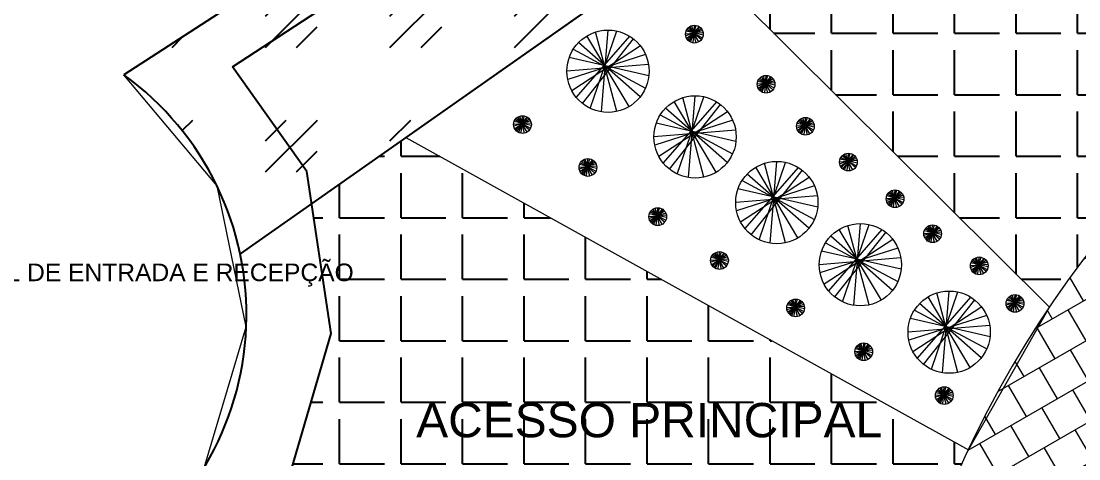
# Model space of a CAD drawing. Header units: metres. Extents: x 7 to 327053, y 40 to 7393807.
# Drawn here: x 326123.23 to 326141.25, y 7392839.68 to 7392847.13 of the extents above; entities that cross this region are included whole.
import ezdxf

# ---------------------------------------------------------------- set-up
doc = ezdxf.new("R2010")
doc.units = ezdxf.units.M
for name, color, linetype, lineweight in [('608_PTO_COTADO_INTERVIA', 1, 'Continuous', 18), ('linagrossa', 7, 'Continuous', 25), ('madeira', 22, 'Continuous', 15), ('vegetais', 3, 'Continuous', 15), ('VIDRO', 4, 'Continuous', 15)]:
    doc.layers.add(name, color=color, linetype=linetype, lineweight=lineweight)
doc.layers.add('Piso externo', color=254, linetype='Continuous')
doc.layers.add('TEXTO', color=2, linetype='Continuous')
doc.styles.get("Standard").update_dxf_attribs({"font": 'arial.ttf'})
pattern_1 = [(0, (321476.6496, 7391586.4824), (0, 1.04775), [0.762, -0.28575]), (90, (321476.6496, 7391586.4824), (-1.04775, 6e-17), [0.762, -0.28575])]
pattern_2 = [(45, (324474.886, 7391607.833), (2.1213203, -2e-16), [1.25, -1.75]), (45, (324475.4163, 7391607.833), (2.1213203, -2e-16), [0.5, -2.5]), (45, (324474.886, 7391608.3634), (2.1213203, -2e-16), [0.5, -2.5])]

msp = doc.modelspace()

# ---------------------------------------------------------------- hatches: boundary and pattern name
at = {"layer": '608_PTO_COTADO_INTERVIA'}
h = msp.add_hatch(dxfattribs=at)
h.set_pattern_fill('AR-B88', scale=0.003, angle=210)
h.set_pattern_definition([(210, (324474.886, 7391607.83306), (0.3048, -0.52792909), []), (300, (324474.88602, 7391607.83306), (0.568764543, -0.375529086), [0.6096, -0.6096])])
h.paths.add_polyline_path([(326155.739, 7392847.205), (326155.76, 7392849.971), (326155.751, 7392850.191, 0.99736), (326155.482, 7392814.219), (326155.488, 7392815.018), (326155.486, 7392815.047), (326155.489, 7392815.09), (326155.505, 7392817.206, -0.997204)])
at = {"layer": 'linagrossa'}
h = msp.add_hatch(dxfattribs=at)
h.set_pattern_fill('GOST_GLASS', color=5, scale=0.25)
h.set_pattern_definition(pattern_2)
h.paths.add_polyline_path([(326141.212, 7392853.188), (326133.573, 7392863.207), (326128.822, 7392860.37), (326129.475, 7392859.275), (326132.953, 7392861.637), (326137.802, 7392854.548), (326124.986, 7392846.218, -0.186373), (326126.966, 7392843.166)])
h.paths.add_polyline_path([(326121.95, 7392842.315), (326135.502, 7392842.315), (326135.502, 7392843.635), (326121.95, 7392843.635)], flags=9)
h = msp.add_hatch(dxfattribs=at)
h.set_pattern_fill('GOST_GLASS', color=5, scale=0.25)
h.set_pattern_definition(pattern_2)
h.paths.add_polyline_path([(326127.325, 7392833.686), (326118.941, 7392828.236), (326108.04, 7392845.004), (326105.486, 7392842.946), (326107.588, 7392839.712, -0.191094), (326107.87, 7392839.278), (326110.669, 7392834.973, -0.481601), (326111.526, 7392834.289, -0.162007), (326111.386, 7392833.869), (326111.869, 7392833.128, -0.47046), (326112.701, 7392832.439, -0.1527), (326112.576, 7392832.039), (326113.34, 7392830.863, -0.145321), (326113.558, 7392830.529), (326114.996, 7392828.317), (326117.233, 7392824.875), (326117.233, 7392809.808), (326117.199, 7392791.039), (326121.628, 7392791.035), (326121.628, 7392798.932), (326122.266, 7392798.932), (326122.19, 7392804.851), (326122.017, 7392818.557), (326126.213, 7392818.557), (326129.79, 7392827.545)])
h.paths.add_polyline_path([(326122.919, 7392826.238), (326124.957, 7392826.982), (326125.433, 7392827.401, -0.168047), (326125.777, 7392827.704), (326126.505, 7392828.345), (326127.287, 7392827.881), (326126.77, 7392827.008), (326126.739, 7392826.974, -0.316455), (326126.202, 7392826.372), (326125.702, 7392825.812), (326125.07, 7392824.288), (326123.438, 7392823.194), (326122.08, 7392822.284), (326121.623, 7392821.806), (326120.915, 7392822.483), (326120.125, 7392823.237), (326119.815, 7392824.099), (326119.524, 7392824.907), (326120.11, 7392825.214)], flags=16)
h.paths.add_polyline_path([(326123.172, 7392825.787), (326123.039, 7392825.818), (326123.033, 7392825.817), (326123.029, 7392825.812), (326123.16, 7392825.742, 0.077746)], flags=0)
h.paths.add_polyline_path([(326123.014, 7392825.833), (326123.012, 7392825.828), (326123.012, 7392825.822), (326123.016, 7392825.819), (326123.029, 7392825.823), (326122.974, 7392825.787)], flags=0)
h.paths.add_polyline_path([(326121.898, 7392825.125), (326121.764, 7392825.155), (326121.759, 7392825.155), (326121.755, 7392825.15), (326121.886, 7392825.08, 0.077746)], flags=0)
h.paths.add_polyline_path([(326121.739, 7392825.17), (326121.738, 7392825.166), (326121.737, 7392825.16), (326121.742, 7392825.157), (326121.755, 7392825.161), (326121.699, 7392825.125)], flags=0)
h.paths.add_polyline_path([(326125.222, 7392825.698, -1), (326123.82, 7392825.698, -1)], flags=0)
h.paths.add_polyline_path([(326124.481, 7392825.833), (326124.474, 7392825.811), (326124.472, 7392825.791), (326124.525, 7392825.779), (326124.552, 7392825.787), (326124.634, 7392825.841), (326124.576, 7392825.767), (326124.597, 7392825.763), (326124.57, 7392825.76), (326124.37, 7392825.508), (326124.441, 7392825.715), (326124.295, 7392825.62), (326124.448, 7392825.795), (326124.443, 7392825.798), (326124.449, 7392825.796)], flags=0)
h.paths.add_polyline_path([(326123.583, 7392824.561, -1), (326122.18, 7392824.561, -1)], flags=0)
h.paths.add_polyline_path([(326122.842, 7392824.695), (326122.834, 7392824.674), (326122.833, 7392824.654), (326122.886, 7392824.641), (326122.912, 7392824.65), (326122.995, 7392824.704), (326122.936, 7392824.63), (326122.958, 7392824.625), (326122.931, 7392824.623), (326122.731, 7392824.371), (326122.801, 7392824.578), (326122.655, 7392824.482), (326122.808, 7392824.657), (326122.803, 7392824.66), (326122.81, 7392824.659)], flags=0)
h.paths.add_polyline_path([(326125.971, 7392827.153), (326126.003, 7392827.189), (326125.995, 7392827.168), (326125.994, 7392827.147), (326126.047, 7392827.135), (326126.073, 7392827.144), (326126.156, 7392827.198), (326126.097, 7392827.124), (326126.119, 7392827.119), (326126.092, 7392827.117), (326125.892, 7392826.865), (326125.963, 7392827.072), (326125.816, 7392826.976), (326125.97, 7392827.151), (326125.965, 7392827.154)], flags=0)
h.paths.add_polyline_path([(326125.257, 7392826.382), (326125.123, 7392826.412), (326125.118, 7392826.412), (326125.114, 7392826.407), (326125.245, 7392826.337, 0.077746)], flags=0)
h.paths.add_polyline_path([(326125.099, 7392826.427), (326125.097, 7392826.423), (326125.097, 7392826.417), (326125.101, 7392826.414), (326125.114, 7392826.418), (326125.059, 7392826.382)], flags=0)
h.paths.add_polyline_path([(326120.547, 7392824.539), (326120.413, 7392824.57), (326120.407, 7392824.569), (326120.404, 7392824.564), (326120.534, 7392824.494, 0.077746)], flags=0)
h.paths.add_polyline_path([(326120.387, 7392824.58), (326120.386, 7392824.574), (326120.39, 7392824.571), (326120.403, 7392824.575), (326120.348, 7392824.539), (326120.388, 7392824.585)], flags=0)
h.paths.add_polyline_path([(326121.844, 7392823.636, -1), (326120.442, 7392823.636, -1)], flags=0)
h.paths.add_polyline_path([(326121.103, 7392823.771), (326121.096, 7392823.749), (326121.094, 7392823.729), (326121.147, 7392823.717), (326121.174, 7392823.725), (326121.256, 7392823.779), (326121.198, 7392823.705), (326121.219, 7392823.7), (326121.192, 7392823.698), (326120.992, 7392823.446), (326121.063, 7392823.653), (326120.917, 7392823.558), (326121.07, 7392823.733), (326121.065, 7392823.735), (326121.071, 7392823.734)], flags=0)
h.paths.add_polyline_path([(326126.709, 7392827.787), (326126.575, 7392827.817), (326126.569, 7392827.817), (326126.566, 7392827.812), (326126.696, 7392827.742, 0.077746)], flags=0)
h.paths.add_polyline_path([(326126.55, 7392827.833), (326126.549, 7392827.828), (326126.548, 7392827.822), (326126.552, 7392827.819), (326126.565, 7392827.823), (326126.51, 7392827.787)], flags=0)
h.paths.add_polyline_path([(326124.549, 7392824.386), (326124.415, 7392824.417), (326124.41, 7392824.416), (326124.406, 7392824.412), (326124.537, 7392824.341, 0.077746)], flags=0)
h.paths.add_polyline_path([(326124.391, 7392824.432), (326124.389, 7392824.427), (326124.389, 7392824.422), (326124.393, 7392824.418), (326124.406, 7392824.422), (326124.351, 7392824.386)], flags=0)
h.paths.add_polyline_path([(326122.79, 7392823.291), (326122.657, 7392823.322), (326122.651, 7392823.321), (326122.647, 7392823.316), (326122.778, 7392823.246, 0.077746)], flags=0)
h.paths.add_polyline_path([(326122.632, 7392823.337), (326122.63, 7392823.332), (326122.63, 7392823.326), (326122.634, 7392823.323), (326122.647, 7392823.327), (326122.592, 7392823.291)], flags=0)
h.paths.add_polyline_path([(326121.974, 7392822.629), (326121.841, 7392822.659), (326121.835, 7392822.659), (326121.831, 7392822.654), (326121.962, 7392822.584, 0.077746)], flags=0)
h.paths.add_polyline_path([(326121.816, 7392822.675), (326121.814, 7392822.67), (326121.814, 7392822.664), (326121.818, 7392822.661), (326121.831, 7392822.665), (326121.776, 7392822.629)], flags=0)
at = {"layer": 'Piso externo'}
h = msp.add_hatch(dxfattribs=at)
h.set_pattern_fill('ANGLE', color=256, scale=0.15)
h.set_pattern_definition(pattern_1)
h.paths.add_polyline_path([(326145.899, 7392847.31), (326144.798, 7392848.37), (326140.071, 7392848.37), (326140.071, 7392851.698), (326145.944, 7392851.698), (326141.212, 7392853.188), (326134.506, 7392848.471), (326140.751, 7392842.262, -0.101241)])
h = msp.add_hatch(dxfattribs=at)
h.set_pattern_fill('ANGLE', color=256, scale=0.15)
h.set_pattern_definition(pattern_1)
h.paths.add_polyline_path([(326139.372, 7392839.827), (326129.788, 7392845.152), (326128.182, 7392844.022), (326128.515, 7392841.811), (326127.706, 7392839.032), (326127.186, 7392838.467), (326127.582, 7392837.967), (326138.434, 7392837.367, -0.036633)])
h.paths.add_polyline_path([(326129.811, 7392839.881), (326138.055, 7392839.881), (326138.055, 7392840.789), (326129.811, 7392840.789)], flags=24)
h.paths.add_polyline_path([(326121.95, 7392842.315), (326135.502, 7392842.315), (326135.502, 7392843.635), (326121.95, 7392843.635)], flags=9)

# ---------------------------------------------------------------- linework, layer by layer
at = {"layer": '608_PTO_COTADO_INTERVIA'}
for radius, start, end in [(17.987, 89.6885, 269.564), (15, 78.4051, 280.9664)]:
    msp.add_arc((326155.664, 7392832.205, 734), radius, start, end, dxfattribs=at)
at = {"layer": 'linagrossa'}
for p, q in [((326137.778, 7392854.533), (326124.986, 7392846.218)), ((326126.834, 7392846.353), (326139.067, 7392854.358)), ((326141.212, 7392853.188), (326126.966, 7392843.166)), ((326128.1, 7392844.57), (326126.834, 7392846.353)), ((326128.515, 7392841.811), (326128.1, 7392844.57)), ((326127.706, 7392839.032), (326128.515, 7392841.811))]:
    msp.add_line(p, q, dxfattribs=at)
msp.add_arc((326122.025, 7392842.129), 5.048, 301.2313, 54.0902, dxfattribs=at)
at = {"layer": 'madeira'}
msp.add_line((326126.966, 7392843.166), (326141.212, 7392853.188), dxfattribs=at)
at = {"layer": 'vegetais'}
for p, q in [((326134.506, 7392848.471), (326129.788, 7392845.152)), ((326140.751, 7392842.262, 734), (326134.506, 7392848.471)), ((326134.783, 7392847.04), (326134.587, 7392846.817)), ((326134.611, 7392846.794), (326134.798, 7392847.03)), ((326134.781, 7392846.782), (326134.627, 7392847.041)), ((326134.639, 7392846.776), (326134.736, 7392847.059)), ((326134.736, 7392846.765), (326134.659, 7392847.055)), ((326134.68, 7392846.763), (326134.704, 7392847.062)), ((326133.597, 7392846.878), (326132.688, 7392845.838)), ((326133.59, 7392845.678), (326132.874, 7392846.883)), ((326132.93, 7392845.647), (326133.38, 7392846.966)), ((326133.381, 7392845.595), (326133.021, 7392846.949)), ((326133.12, 7392845.588), (326133.232, 7392846.981)), ((326134.853, 7392846.936), (326134.553, 7392846.912)), ((326134.842, 7392846.972), (326134.556, 7392846.882)), ((326134.854, 7392846.895), (326134.562, 7392846.962)), ((326134.823, 7392847.004), (326134.572, 7392846.84)), ((326134.577, 7392846.992), (326134.842, 7392846.85)), ((326134.822, 7392846.818), (326134.596, 7392847.016)), ((326133.785, 7392846.711), (326132.615, 7392845.947)), ((326133.779, 7392845.842), (326132.727, 7392846.767)), ((326132.796, 7392845.731), (326133.667, 7392846.83)), ((326133.873, 7392846.563), (326132.545, 7392846.142)), ((326133.929, 7392846.203), (326132.57, 7392846.512)), ((326132.64, 7392846.655), (326133.872, 7392845.994)), ((326133.923, 7392846.395), (326132.531, 7392846.28)), ((326136.044, 7392846.151), (326135.792, 7392845.986)), ((326135.797, 7392846.139), (326136.062, 7392845.997)), ((326136.003, 7392846.187), (326135.808, 7392845.963)), ((326136.042, 7392845.964), (326135.816, 7392846.163)), ((326135.831, 7392845.94), (326136.018, 7392846.176)), ((326136.002, 7392845.929), (326135.848, 7392846.188)), ((326135.86, 7392845.922), (326135.956, 7392846.205)), ((326135.957, 7392845.911), (326135.879, 7392846.202)), ((326135.901, 7392845.909), (326135.925, 7392846.209)), ((326136.073, 7392846.083), (326135.774, 7392846.058)), ((326136.062, 7392846.119), (326135.777, 7392846.028)), ((326136.074, 7392846.042), (326135.782, 7392846.108)), ((326135.073, 7392844.558), (326134.357, 7392845.764)), ((326134.413, 7392844.528), (326134.863, 7392845.846)), ((326134.865, 7392844.476), (326134.504, 7392845.83)), ((326134.603, 7392844.469), (326134.715, 7392845.862)), ((326135.269, 7392845.591), (326134.098, 7392844.828)), ((326135.081, 7392845.759), (326134.171, 7392844.719)), ((326135.263, 7392844.723), (326134.211, 7392845.648)), ((326134.28, 7392844.612), (326135.151, 7392845.711)), ((326131.913, 7392845.433), (326131.627, 7392845.342)), ((326131.925, 7392845.356), (326131.633, 7392845.422)), ((326131.894, 7392845.465), (326131.642, 7392845.3)), ((326131.648, 7392845.453), (326131.912, 7392845.311)), ((326131.853, 7392845.501), (326131.658, 7392845.277)), ((326131.892, 7392845.278), (326131.666, 7392845.477)), ((326131.681, 7392845.254), (326131.868, 7392845.49)), ((326131.852, 7392845.243), (326131.698, 7392845.502)), ((326131.71, 7392845.236), (326131.807, 7392845.519)), ((326131.807, 7392845.225), (326131.729, 7392845.516)), ((326131.751, 7392845.223), (326131.775, 7392845.523)), ((326135.357, 7392845.444), (326134.028, 7392845.022)), ((326134.123, 7392845.536), (326135.355, 7392844.875)), ((326136.734, 7392845.402), (326136.448, 7392845.312)), ((326136.715, 7392845.434), (326136.463, 7392845.27)), ((326136.469, 7392845.422), (326136.733, 7392845.28)), ((326136.674, 7392845.47), (326136.479, 7392845.247)), ((326136.714, 7392845.248), (326136.487, 7392845.446)), ((326136.502, 7392845.224), (326136.689, 7392845.46)), ((326136.673, 7392845.212), (326136.519, 7392845.471)), ((326136.531, 7392845.206), (326136.628, 7392845.489)), ((326136.628, 7392845.194), (326136.551, 7392845.485)), ((326136.572, 7392845.193), (326136.596, 7392845.492)), ((326131.923, 7392845.397), (326131.624, 7392845.372)), ((326135.407, 7392845.276), (326134.014, 7392845.161)), ((326135.412, 7392845.084), (326134.054, 7392845.393)), ((326136.745, 7392845.366), (326136.445, 7392845.342)), ((326136.746, 7392845.325), (326136.454, 7392845.392)), ((326129.788, 7392845.152), (326139.372, 7392839.827, 734)), ((326137.407, 7392844.86), (326137.211, 7392844.637)), ((326137.405, 7392844.602), (326137.251, 7392844.861)), ((326137.263, 7392844.596), (326137.36, 7392844.879)), ((326137.36, 7392844.585), (326137.283, 7392844.876)), ((326137.304, 7392844.583), (326137.328, 7392844.883)), ((326133.026, 7392844.701), (326132.741, 7392844.611)), ((326133.038, 7392844.624), (326132.746, 7392844.69)), ((326133.007, 7392844.733), (326132.756, 7392844.569)), ((326132.761, 7392844.721), (326133.026, 7392844.579)), ((326132.967, 7392844.769), (326132.772, 7392844.545)), ((326133.006, 7392844.546), (326132.78, 7392844.745)), ((326132.795, 7392844.522), (326132.982, 7392844.759)), ((326132.966, 7392844.511), (326132.812, 7392844.77)), ((326132.824, 7392844.504), (326132.92, 7392844.788)), ((326132.921, 7392844.493), (326132.843, 7392844.784)), ((326132.864, 7392844.492), (326132.889, 7392844.791)), ((326135.806, 7392843.409), (326136.256, 7392844.727)), ((326136.257, 7392843.357), (326135.897, 7392844.711)), ((326135.996, 7392843.35), (326136.108, 7392844.743)), ((326137.477, 7392844.757), (326137.178, 7392844.732)), ((326137.466, 7392844.793), (326137.181, 7392844.702)), ((326137.478, 7392844.715), (326137.186, 7392844.782)), ((326137.447, 7392844.824), (326137.196, 7392844.66)), ((326137.201, 7392844.813), (326137.466, 7392844.67)), ((326137.446, 7392844.638), (326137.22, 7392844.837)), ((326137.235, 7392844.614), (326137.422, 7392844.85)), ((326133.037, 7392844.665), (326132.738, 7392844.64)), ((326136.473, 7392844.64), (326135.564, 7392843.6)), ((326136.655, 7392843.604), (326135.603, 7392844.529)), ((326135.672, 7392843.492), (326136.543, 7392844.592)), ((326136.466, 7392843.439), (326135.75, 7392844.645)), ((326136.749, 7392844.325), (326135.421, 7392843.903)), ((326136.661, 7392844.472), (326135.491, 7392843.709)), ((326135.516, 7392844.417), (326136.748, 7392843.756)), ((326136.799, 7392844.157), (326135.407, 7392844.042)), ((326136.805, 7392843.965), (326135.446, 7392844.274)), ((326138.259, 7392844.168), (326137.974, 7392844.077)), ((326138.271, 7392844.09), (326137.979, 7392844.157)), ((326138.241, 7392844.199), (326137.989, 7392844.035)), ((326137.994, 7392844.188), (326138.259, 7392844.045)), ((326138.2, 7392844.235), (326138.005, 7392844.012)), ((326138.239, 7392844.013), (326138.013, 7392844.212)), ((326138.028, 7392843.989), (326138.215, 7392844.225)), ((326138.199, 7392843.977), (326138.045, 7392844.236)), ((326138.057, 7392843.971), (326138.153, 7392844.254)), ((326138.154, 7392843.96), (326138.076, 7392844.251)), ((326138.098, 7392843.958), (326138.122, 7392844.258)), ((326138.27, 7392844.132), (326137.971, 7392844.107)), ((326134.227, 7392843.827), (326133.928, 7392843.802)), ((326134.216, 7392843.863), (326133.931, 7392843.772)), ((326134.228, 7392843.786), (326133.936, 7392843.852)), ((326134.197, 7392843.895), (326133.946, 7392843.73)), ((326133.951, 7392843.883), (326134.216, 7392843.741)), ((326134.157, 7392843.931), (326133.962, 7392843.707)), ((326134.196, 7392843.708), (326133.97, 7392843.907)), ((326133.985, 7392843.684), (326134.172, 7392843.92)), ((326134.156, 7392843.673), (326134.002, 7392843.932)), ((326134.014, 7392843.666), (326134.11, 7392843.949)), ((326134.111, 7392843.655), (326134.033, 7392843.946)), ((326134.055, 7392843.653), (326134.079, 7392843.953)), ((326137.229, 7392842.35), (326137.679, 7392843.669)), ((326137.68, 7392842.298), (326137.32, 7392843.652)), ((326137.419, 7392842.291), (326137.531, 7392843.684)), ((326138.881, 7392843.605), (326138.63, 7392843.441)), ((326138.841, 7392843.641), (326138.645, 7392843.417)), ((326138.88, 7392843.418), (326138.654, 7392843.617)), ((326138.669, 7392843.394), (326138.856, 7392843.631)), ((326138.839, 7392843.383), (326138.685, 7392843.642)), ((326138.698, 7392843.376), (326138.794, 7392843.66)), ((326138.795, 7392843.365), (326138.717, 7392843.656)), ((326138.738, 7392843.364), (326138.762, 7392843.663)), ((326137.896, 7392843.582), (326136.986, 7392842.541)), ((326138.078, 7392842.546), (326137.026, 7392843.47)), ((326137.095, 7392842.434), (326137.966, 7392843.533)), ((326137.889, 7392842.381), (326137.172, 7392843.586)), ((326138.911, 7392843.537), (326138.612, 7392843.512)), ((326138.9, 7392843.573), (326138.615, 7392843.483)), ((326138.912, 7392843.496), (326138.62, 7392843.562)), ((326138.635, 7392843.593), (326138.9, 7392843.451)), ((326138.172, 7392843.266), (326136.843, 7392842.845)), ((326138.084, 7392843.414), (326136.914, 7392842.65)), ((326136.938, 7392843.359), (326138.171, 7392842.697)), ((326135.28, 7392843.08), (326134.981, 7392843.055)), ((326135.269, 7392843.116), (326134.984, 7392843.025)), ((326135.281, 7392843.039), (326134.989, 7392843.105)), ((326135.25, 7392843.148), (326134.999, 7392842.984)), ((326135.004, 7392843.136), (326135.269, 7392842.994)), ((326135.21, 7392843.184), (326135.014, 7392842.96)), ((326135.249, 7392842.961), (326135.023, 7392843.16)), ((326135.038, 7392842.937), (326135.225, 7392843.173)), ((326135.208, 7392842.926), (326135.054, 7392843.185)), ((326135.066, 7392842.919), (326135.163, 7392843.202)), ((326135.163, 7392842.908), (326135.086, 7392843.199)), ((326135.107, 7392842.906), (326135.131, 7392843.206)), ((326138.222, 7392843.099), (326136.83, 7392842.983)), ((326138.228, 7392842.906), (326136.869, 7392843.215)), ((326139.634, 7392843.092), (326139.439, 7392842.869)), ((326139.673, 7392842.87), (326139.447, 7392843.068)), ((326139.462, 7392842.846), (326139.649, 7392843.082)), ((326139.633, 7392842.834), (326139.479, 7392843.093)), ((326139.491, 7392842.828), (326139.588, 7392843.111)), ((326139.588, 7392842.817), (326139.51, 7392843.107)), ((326139.532, 7392842.815), (326139.556, 7392843.114)), ((326139.704, 7392842.988), (326139.405, 7392842.964)), ((326139.694, 7392843.024), (326139.408, 7392842.934)), ((326139.705, 7392842.947), (326139.414, 7392843.014)), ((326139.675, 7392843.056), (326139.423, 7392842.892)), ((326139.428, 7392843.044), (326139.693, 7392842.902)), ((326138.743, 7392841.201), (326139.192, 7392842.519)), ((326138.932, 7392841.142), (326139.044, 7392842.535)), ((326136.547, 7392842.34), (326136.296, 7392842.176)), ((326136.507, 7392842.376), (326136.311, 7392842.152)), ((326136.546, 7392842.153), (326136.32, 7392842.352)), ((326136.335, 7392842.129), (326136.522, 7392842.365)), ((326136.505, 7392842.118), (326136.351, 7392842.377)), ((326136.363, 7392842.111), (326136.46, 7392842.395)), ((326136.46, 7392842.1), (326136.383, 7392842.391)), ((326136.404, 7392842.099), (326136.428, 7392842.398)), ((326139.41, 7392842.432), (326138.5, 7392841.392)), ((326138.609, 7392841.284), (326139.48, 7392842.384)), ((326139.403, 7392841.231), (326138.686, 7392842.437)), ((326139.194, 7392841.149), (326138.833, 7392842.503)), ((326140.315, 7392842.348), (326140.015, 7392842.323)), ((326140.304, 7392842.384), (326140.018, 7392842.294)), ((326140.316, 7392842.307), (326140.024, 7392842.373)), ((326140.285, 7392842.416), (326140.033, 7392842.252)), ((326140.039, 7392842.404), (326140.304, 7392842.262)), ((326140.245, 7392842.452), (326140.049, 7392842.229)), ((326140.284, 7392842.229), (326140.058, 7392842.428)), ((326140.072, 7392842.205), (326140.26, 7392842.442)), ((326140.243, 7392842.194), (326140.089, 7392842.453)), ((326140.101, 7392842.188), (326140.198, 7392842.471)), ((326140.198, 7392842.176), (326140.121, 7392842.467)), ((326140.142, 7392842.175), (326140.166, 7392842.474)), ((326136.577, 7392842.272), (326136.277, 7392842.247)), ((326136.566, 7392842.308), (326136.28, 7392842.217)), ((326136.578, 7392842.231), (326136.286, 7392842.297)), ((326136.301, 7392842.328), (326136.566, 7392842.186)), ((326139.598, 7392842.264), (326138.428, 7392841.501)), ((326138.452, 7392842.209), (326139.684, 7392841.548)), ((326139.592, 7392841.396), (326138.54, 7392842.321)), ((326139.372, 7392839.827, 734), (326140.751, 7392842.262, 734)), ((326139.686, 7392842.117), (326138.357, 7392841.695)), ((326139.741, 7392841.757), (326138.383, 7392842.066)), ((326139.736, 7392841.949), (326138.343, 7392841.834)), ((326137.666, 7392841.629), (326137.471, 7392841.405)), ((326137.494, 7392841.382), (326137.681, 7392841.618)), ((326137.665, 7392841.371), (326137.511, 7392841.63)), ((326137.523, 7392841.364), (326137.619, 7392841.648)), ((326137.62, 7392841.353), (326137.542, 7392841.644)), ((326137.564, 7392841.352), (326137.588, 7392841.651)), ((326137.736, 7392841.525), (326137.437, 7392841.5)), ((326137.725, 7392841.561), (326137.44, 7392841.471)), ((326137.737, 7392841.484), (326137.445, 7392841.55)), ((326137.707, 7392841.593), (326137.455, 7392841.429)), ((326137.46, 7392841.581), (326137.725, 7392841.439)), ((326137.705, 7392841.406), (326137.479, 7392841.605)), ((326138.896, 7392840.617), (326138.993, 7392840.901)), ((326138.993, 7392840.606), (326138.915, 7392840.897)), ((326138.937, 7392840.605), (326138.961, 7392840.904)), ((326139.109, 7392840.778), (326138.81, 7392840.753)), ((326139.099, 7392840.814), (326138.813, 7392840.724)), ((326139.11, 7392840.737), (326138.819, 7392840.803)), ((326139.08, 7392840.846), (326138.828, 7392840.682)), ((326138.833, 7392840.834), (326139.098, 7392840.692)), ((326139.039, 7392840.882), (326138.844, 7392840.658)), ((326139.078, 7392840.659), (326138.852, 7392840.858)), ((326138.867, 7392840.635), (326139.054, 7392840.872)), ((326139.038, 7392840.624), (326138.884, 7392840.883))]:
    msp.add_line(p, q, dxfattribs=at)
for centre, radius in [((326134.704, 7392846.912), 0.151), ((326133.232, 7392846.28), 0.701), ((326135.925, 7392846.058), 0.151), ((326134.715, 7392845.161), 0.701), ((326131.775, 7392845.372), 0.151), ((326136.596, 7392845.342), 0.151), ((326137.328, 7392844.732), 0.151), ((326132.889, 7392844.64), 0.151), ((326136.108, 7392844.042), 0.701), ((326138.122, 7392844.107), 0.151), ((326134.079, 7392843.802), 0.151), ((326137.531, 7392842.983), 0.701), ((326138.762, 7392843.512), 0.151), ((326135.131, 7392843.055), 0.151), ((326139.556, 7392842.964), 0.151), ((326139.044, 7392841.834), 0.701), ((326136.428, 7392842.247), 0.151), ((326140.166, 7392842.323), 0.151), ((326137.588, 7392841.5), 0.151), ((326138.961, 7392840.753), 0.151)]:
    msp.add_circle(centre, radius, dxfattribs=at)
at = {"layer": 'VIDRO'}
for p, q in [((326124.986, 7392846.218), (326137.778, 7392854.533)), ((326126.571, 7392844.325), (326124.986, 7392846.218)), ((326127.069, 7392841.923), (326126.571, 7392844.325)), ((326126.35, 7392839.524), (326127.069, 7392841.923))]:
    msp.add_line(p, q, dxfattribs=at)

# ---------------------------------------------------------------- texts
at = {"layer": 'linagrossa'}
msp.add_text('ACESSO PRINCIPAL', height=0.58444, dxfattribs=at).set_placement((326129.964, 7392840.043))
at = {"layer": 'TEXTO'}
msp.add_text('HALL DE ENTRADA E RECEPÇÃO', height=0.3, dxfattribs=at).set_placement((326122.17, 7392842.703))

doc.saveas('drawing.dxf')
